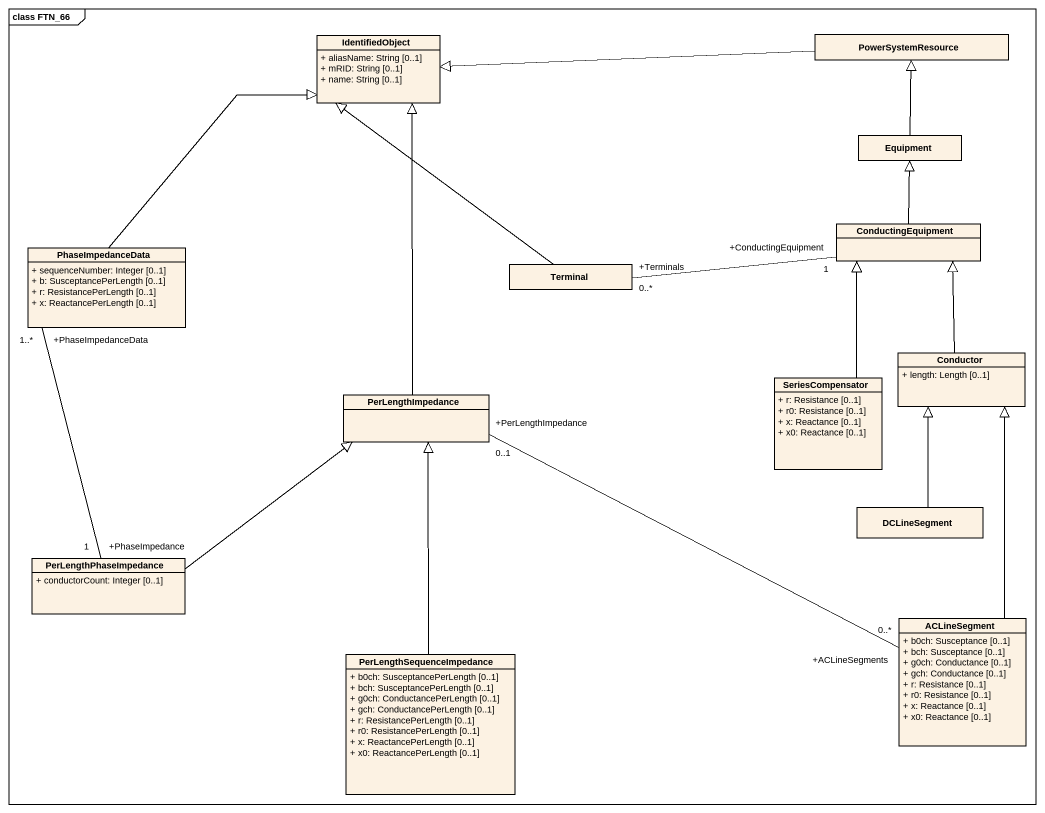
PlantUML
@startuml
mainframe class FTN_66
hide circle
hide empty members
skinparam classAttributeIconSize 0
class IdentifiedObject {
  + aliasName: String [0..1]
  + mRID: String [0..1]
  + name: String [0..1]
}
class PowerSystemResource
class Equipment
class ConductingEquipment
class PhaseImpedanceData {
  + sequenceNumber: Integer [0..1]
  + b: SusceptancePerLength [0..1]
  + r: ResistancePerLength [0..1]
  + x: ReactancePerLength [0..1]
}
class Terminal
class Conductor {
  + length: Length [0..1]
}
class SeriesCompensator {
  + r: Resistance [0..1]
  + r0: Resistance [0..1]
  + x: Reactance [0..1]
  + x0: Reactance [0..1]
}
class PerLengthImpedance
class DCLineSegment
class PerLengthPhaseImpedance {
  + conductorCount: Integer [0..1]
}
class ACLineSegment {
  + b0ch: Susceptance [0..1]
  + bch: Susceptance [0..1]
  + g0ch: Conductance [0..1]
  + gch: Conductance [0..1]
  + r: Resistance [0..1]
  + r0: Resistance [0..1]
  + x: Reactance [0..1]
  + x0: Reactance [0..1]
}
class PerLengthSequenceImpedance {
  + b0ch: SusceptancePerLength [0..1]
  + bch: SusceptancePerLength [0..1]
  + g0ch: ConductancePerLength [0..1]
  + gch: ConductancePerLength [0..1]
  + r: ResistancePerLength [0..1]
  + r0: ResistancePerLength [0..1]
  + x: ReactancePerLength [0..1]
  + x0: ReactancePerLength [0..1]
}
PowerSystemResource -left-|> IdentifiedObject
Equipment -up-|> PowerSystemResource
ConductingEquipment -up-|> Equipment
PhaseImpedanceData -up-|> IdentifiedObject
Terminal -up-|> IdentifiedObject
Terminal "+Terminals\n0..*" -right- "+ConductingEquipment\n1" ConductingEquipment
Conductor -up-|> ConductingEquipment
SeriesCompensator -up-|> ConductingEquipment
PerLengthImpedance -up-|> IdentifiedObject
PerLengthImpedance "+PerLengthImpedance\n0..1" -right- "+ACLineSegments\n0..*" ACLineSegment
DCLineSegment -up-|> Conductor
PerLengthPhaseImpedance "+PhaseImpedance\n1" -up- "+PhaseImpedanceData\n1..*" PhaseImpedanceData
PerLengthPhaseImpedance -right-|> PerLengthImpedance
ACLineSegment -up-|> Conductor
PerLengthSequenceImpedance -up-|> PerLengthImpedance
@enduml
